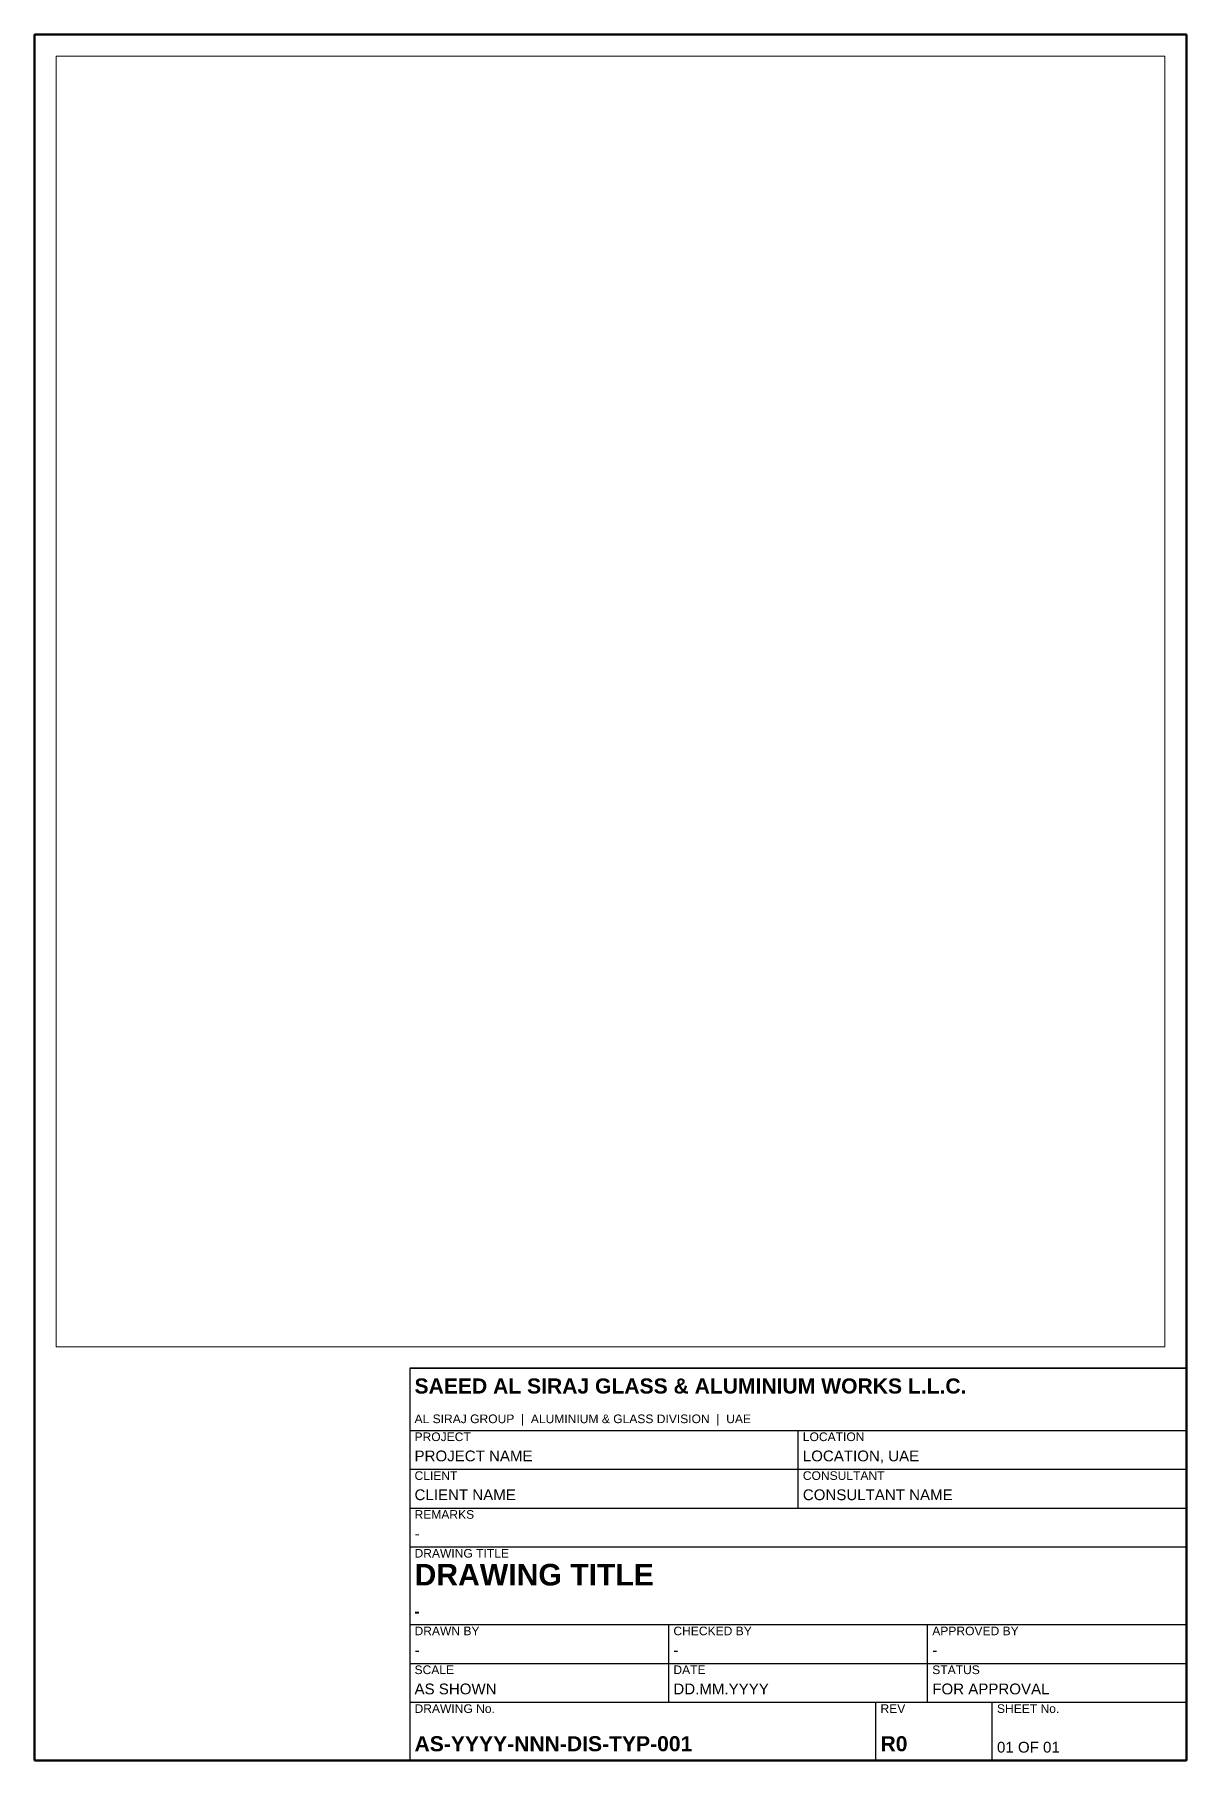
# Paper-space layout 'A3-PORTRAIT' of a CAD drawing. Header units: millimetres. Extents: x 20 to 287, y 10 to 410.
import ezdxf
from ezdxf.enums import TextEntityAlignment as Align

# ---------------------------------------------------------------- set-up
doc = ezdxf.new("R2010")
doc.units = ezdxf.units.MM
doc.layers.add('ASG-BORDER', color=7, linetype='Continuous', lineweight=50)
doc.layers.add('ASG-TITLEBLOCK', color=7, linetype='Continuous', lineweight=25)
doc.layers.add('ASG-VIEWPORT', color=6, linetype='Continuous', lineweight=0, plot=False)
doc.styles.add('ASG-TEXT-NOTE', font='arial.ttf')
doc.styles.add('ASG-TEXT-SHEET', font='arialbd.ttf')
doc.styles.add('ASG-TEXT-SMALL', font='arial.ttf')
doc.styles.add('ASG-TEXT-TITLE', font='arialbd.ttf')

# ---------------------------------------------------------------- blocks, each defined once
blk = doc.blocks.new('ASG-TB-A3')
for p, q in [((-180, 90.9), (0, 90.9)), ((-180, 76.5), (0, 76.5)), ((-90, 67.5), (-90, 76.5)), ((-180, 67.5), (0, 67.5)), ((-90, 58.5), (-90, 67.5)), ((-180, 58.5), (0, 58.5)), ((-180, 49.5), (0, 49.5)), ((-180, 31.5), (0, 31.5)), ((-120, 22.5), (-120, 31.5)), ((-60, 22.5), (-60, 31.5)), ((-180, 22.5), (0, 22.5)), ((-120, 13.5), (-120, 22.5)), ((-60, 13.5), (-60, 22.5)), ((-180, 13.5), (0, 13.5)), ((-72, 0), (-72, 13.5)), ((-45, 0), (-45, 13.5))]:
    blk.add_line(p, q)
blk.add_lwpolyline([(-180, 0), (0, 0), (0, 90.9), (-180, 90.9)], close=True)
for s, height, style, p in [('SAEED AL SIRAJ GLASS & ALUMINIUM WORKS L.L.C.', 3.5, 'ASG-TEXT-SHEET', (-178.92, 83.99)), ('AL SIRAJ GROUP  |  ALUMINIUM & GLASS DIVISION  |  UAE', 2, 'ASG-TEXT-SMALL', (-178.92, 77.58)), ('PROJECT', 2, 'ASG-TEXT-SMALL', (-178.92, 73.42)), ('LOCATION', 2, 'ASG-TEXT-SMALL', (-88.92, 73.42)), ('CLIENT', 2, 'ASG-TEXT-SMALL', (-178.92, 64.42)), ('CONSULTANT', 2, 'ASG-TEXT-SMALL', (-88.92, 64.42)), ('REMARKS', 2, 'ASG-TEXT-SMALL', (-178.92, 55.42)), ('DRAWING TITLE', 2, 'ASG-TEXT-SMALL', (-178.92, 46.42)), ('DRAWN BY', 2, 'ASG-TEXT-SMALL', (-178.92, 28.42)), ('CHECKED BY', 2, 'ASG-TEXT-SMALL', (-118.92, 28.42)), ('APPROVED BY', 2, 'ASG-TEXT-SMALL', (-58.92, 28.42)), ('SCALE', 2, 'ASG-TEXT-SMALL', (-178.92, 19.42)), ('DATE', 2, 'ASG-TEXT-SMALL', (-118.92, 19.42)), ('STATUS', 2, 'ASG-TEXT-SMALL', (-58.92, 19.42)), ('DRAWING No.', 2, 'ASG-TEXT-SMALL', (-178.92, 10.42)), ('REV', 2, 'ASG-TEXT-SMALL', (-70.92, 10.42)), ('SHEET No.', 2, 'ASG-TEXT-SMALL', (-43.92, 10.42))]:
    blk.add_text(s, height=height, dxfattribs=dict(style=style)).set_placement(p, align=Align.BOTTOM_LEFT)
for tag, height, style, p in [('PROJECT', 2.5, 'ASG-TEXT-NOTE', (-178.92, 68.58)), ('LOCATION', 2.5, 'ASG-TEXT-NOTE', (-88.92, 68.58)), ('CLIENT', 2.5, 'ASG-TEXT-NOTE', (-178.92, 59.58)), ('CONSULTANT', 2.5, 'ASG-TEXT-NOTE', (-88.92, 59.58)), ('REMARKS', 2.5, 'ASG-TEXT-NOTE', (-178.92, 50.58)), ('DWG_TITLE', 5, 'ASG-TEXT-SHEET', (-178.92, 39.06)), ('DWG_TITLE_2', 2.5, 'ASG-TEXT-TITLE', (-178.92, 32.58)), ('DRAWN_BY', 2.5, 'ASG-TEXT-NOTE', (-178.92, 23.58)), ('CHECKED_BY', 2.5, 'ASG-TEXT-NOTE', (-118.92, 23.58)), ('APPROVED_BY', 2.5, 'ASG-TEXT-NOTE', (-58.92, 23.58)), ('SCALE', 2.5, 'ASG-TEXT-NOTE', (-178.92, 14.58)), ('DATE', 2.5, 'ASG-TEXT-NOTE', (-118.92, 14.58)), ('DWG_STATUS', 2.5, 'ASG-TEXT-NOTE', (-58.92, 14.58)), ('DWG_NO', 3.5, 'ASG-TEXT-SHEET', (-178.92, 1.08)), ('REV', 3.5, 'ASG-TEXT-SHEET', (-70.92, 1.08)), ('SHEET_NO', 2.5, 'ASG-TEXT-NOTE', (-43.92, 1.08))]:
    blk.add_attdef(tag, text='', height=height, dxfattribs=dict(style=style)).set_placement(p, align=Align.BOTTOM_LEFT)

psp = doc.layouts.new('A3-PORTRAIT')

# ---------------------------------------------------------------- linework, layer by layer
at = {"layer": 'ASG-BORDER'}
psp.add_lwpolyline([(20, 10), (287, 10), (287, 410), (20, 410)], close=True, dxfattribs=at)

# ---------------------------------------------------------------- block references
at = {"layer": 'ASG-TITLEBLOCK'}
psp.add_blockref('ASG-TB-A3', (287, 10), dxfattribs=at).add_auto_attribs({'DWG_NO': 'AS-YYYY-NNN-DIS-TYP-001', 'REV': 'R0', 'SHEET_NO': '01 OF 01', 'SCALE': 'AS SHOWN', 'DATE': 'DD.MM.YYYY', 'DWG_STATUS': 'FOR APPROVAL', 'DRAWN_BY': '-', 'CHECKED_BY': '-', 'APPROVED_BY': '-', 'DWG_TITLE': 'DRAWING TITLE', 'DWG_TITLE_2': '-', 'REMARKS': '-', 'CLIENT': 'CLIENT NAME', 'CONSULTANT': 'CONSULTANT NAME', 'PROJECT': 'PROJECT NAME', 'LOCATION': 'LOCATION, UAE'})

# ---------------------------------------------------------------- viewports
at = {"layer": 'ASG-VIEWPORT'}
psp.add_viewport(center=(153.5, 255.45), size=(257, 299.1), view_center_point=(2570, 2991), view_height=5982, dxfattribs=at)

doc.saveas('drawing.dxf')
